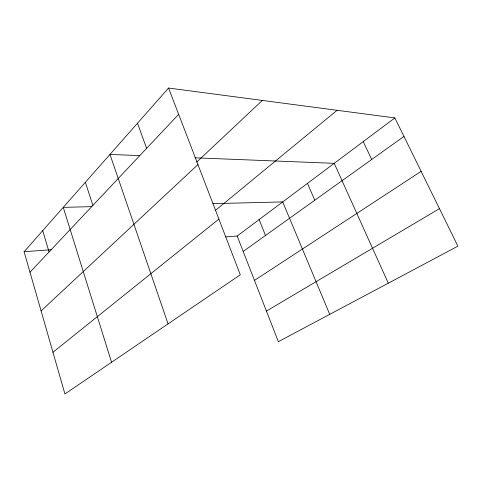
<?xml version="1.0" encoding="UTF-8"?>
<svg xmlns="http://www.w3.org/2000/svg" width="482" height="482" viewBox="0 0 482 482"><rect width="100%" height="100%" fill="white"/><g stroke="black" fill="none" stroke-linecap="round" stroke-linejoin="round"><path stroke-width="0.72" d="M168.549 88.043L240.301 274.794L64.925 393.957L24.1 251.718L168.549 88.043L394.86 117.921L457.9 246.157L278.355 341.678L237.174 236.029L225.462 236.891M29.98 272.197L178.653 114.336M196.632 162.163L262.347 100.425M41.091 310.914L197.957 164.585M215.46 210.399L337.093 110.294M52.966 352.282L218.894 219.069M237.174 236.029L394.86 117.921M243.187 251.447L403.952 136.424M254.472 280.404L421.129 171.363M266.425 311.071L439.464 208.646M24.1 251.718L51.67 249.688M91.556 206.651L63.25 207.356L111.565 362.271M212.917 203.645L282.723 201.916L329.724 314.348M139.66 155.608L109.962 154.433L168.067 323.88M195.011 157.807L334.231 163.332L388.293 283.187M363.259 141.588L371.688 159.512M307.474 183.377L314.782 200.223M259.099 219.605L265.504 235.481M137.503 123.223L146.606 148.366M85.362 182.304L92.893 205.398M42.705 230.637L49.068 251.935"/></g></svg>
